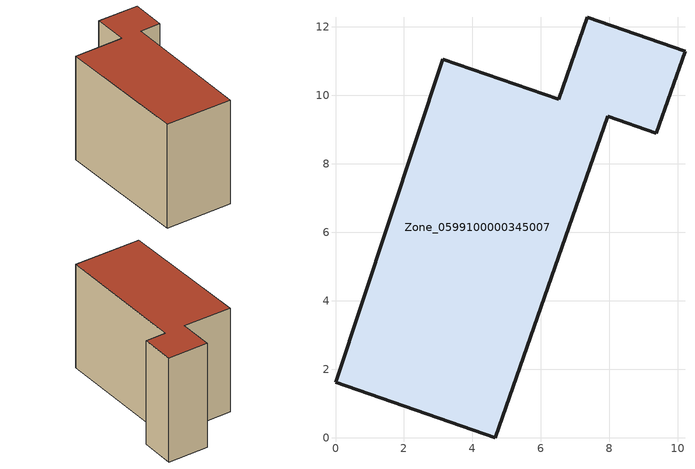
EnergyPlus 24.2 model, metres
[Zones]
Zone_0599100000345007
 floor ground (C_G): 4.66,0 0,1.62 3.13,11.06 6.52,9.88 7.36,12.29 10.21,11.29 9.37,8.89 7.95,9.38 z0
 wall outside (C_F): 0,1.62 4.66,0 7.95,9.38 9.37,8.89 10.21,11.29 7.36,12.29 6.52,9.88 3.13,11.06 0,1.62 z0:7.93
 roof outside (C_R): 7.36,12.29 6.52,9.88 3.13,11.06 0,1.62 4.66,0 7.95,9.38 9.37,8.89 10.21,11.29 z7.93
[BUILDING]
Pand.0599100000345007: North Axis=0; Terrain=City; Loads Convergence Tolerance Value=0.04; Temperature Convergence Tolerance Value=0.4; Solar Distribution=FullExterior; Maximum Number of Warmup Days=25; Minimum Number of Warmup Days=1
[Site:Location]
Rotterdam.The.Hague.AP_ZH_NLD Design_Conditions: Latitude=51.96; Longitude=4.45; Time Zone=1; Elevation=-4.5
[SITE:GROUNDTEMPERATURE:BUILDINGSURFACE]
18, 18, 18, 18, 18, 18, 18, 18, 18, 18, 18, 18
[MATERIAL] Thermal Absorptance=0.9; Solar Absorptance=0.7; Visible Absorptance=0.7
Name | Roughness | Thickness | Conductivity | Density | Specific Heat
G.TI.1992-2005 | MediumSmooth | 0.15 | 0.06 | 540 | 1210
F.TI.1992-2005 | Rough | 0.3 | 0.12 | 1920 | 840
R.TI.1992-2005 | MediumRough | 0.2 | 0.08 | 1500 | 1000
[CONSTRUCTION]
C_G: G.TI.1992-2005
C_F: F.TI.1992-2005
C_R: R.TI.1992-2005
[ZONE]
Zone_0599100000345007: Type=1; Multiplier=1; Ceiling Height=Autocalculate; Volume=Autocalculate; Floor Area=autocalculate; Part of Total Floor Area=Yes
[ZONEINFILTRATION:DESIGNFLOWRATE]
Infil_Zone_0599100000345007: Zone or ZoneList or Space or SpaceList=Zone_0599100000345007; Schedule=AlwaysOn; Design Flow Rate Calculation Method=Flow/Area; Flow Rate per Floor Area=0.0015; Constant Term Coefficient=1; Temperature Term Coefficient=0; Velocity Term Coefficient=0; Velocity Squared Term Coefficient=0
[HVACTEMPLATE:ZONE:IDEALLOADSAIRSYSTEM]
Zone_0599100000345007: Maximum Heating Supply Air Temperature=50; Minimum Cooling Supply Air Temperature=13; Maximum Heating Supply Air Humidity Ratio=0.0156; Minimum Cooling Supply Air Humidity Ratio=0.0077; Heating Limit=NoLimit; Cooling Limit=NoLimit; Dehumidification Control Type=ConstantSensibleHeatRatio; Cooling Sensible Heat Ratio=0.7; Dehumidification Setpoint=60; Humidification Control Type=None; Humidification Setpoint=30; Outdoor Air Method=None; Outdoor Air Flow Rate per Person=0.00944; Outdoor Air Flow Rate per Zone Floor Area=0; Outdoor Air Flow Rate per Zone=0; Demand Controlled Ventilation Type=None; Outdoor Air Economizer Type=NoEconomizer; Heat Recovery Type=None; Sensible Heat Recovery Effectiveness=0.7; Latent Heat Recovery Effectiveness=0.65
[ZONECONTROL:THERMOSTAT]
ThermostatControl_Zone_0599100000345007: Zone or ZoneList=Zone_0599100000345007; Control Type Schedule=DualSetpointControlType; Control 1=Thermostat_Zone_0599100000345007; Temperature Difference Between Cutout And Setpoint=0
[THERMOSTATSETPOINT:DUALSETPOINT]
Thermostat_Zone_0599100000345007: Heating Setpoint Temperature Schedule=HeatingSetpoint_Zone_0599100000345007; Cooling Setpoint Temperature Schedule=CoolingSetpoint_Zone_0599100000345007
[SCHEDULE:COMPACT]
HeatingSetpoint_Zone_0599100000345007: Through: 12/31, For: AllDays, Until: 24:00, 21
CoolingSetpoint_Zone_0599100000345007: Through: 12/31, For: AllDays, Until: 24:00, 24
DualSetpointControlType: Through: 12/31, For: AllDays, Until: 24:00, 4
AlwaysOn: Through: 12/31, For: AllDays, Until: 24:00, 1
